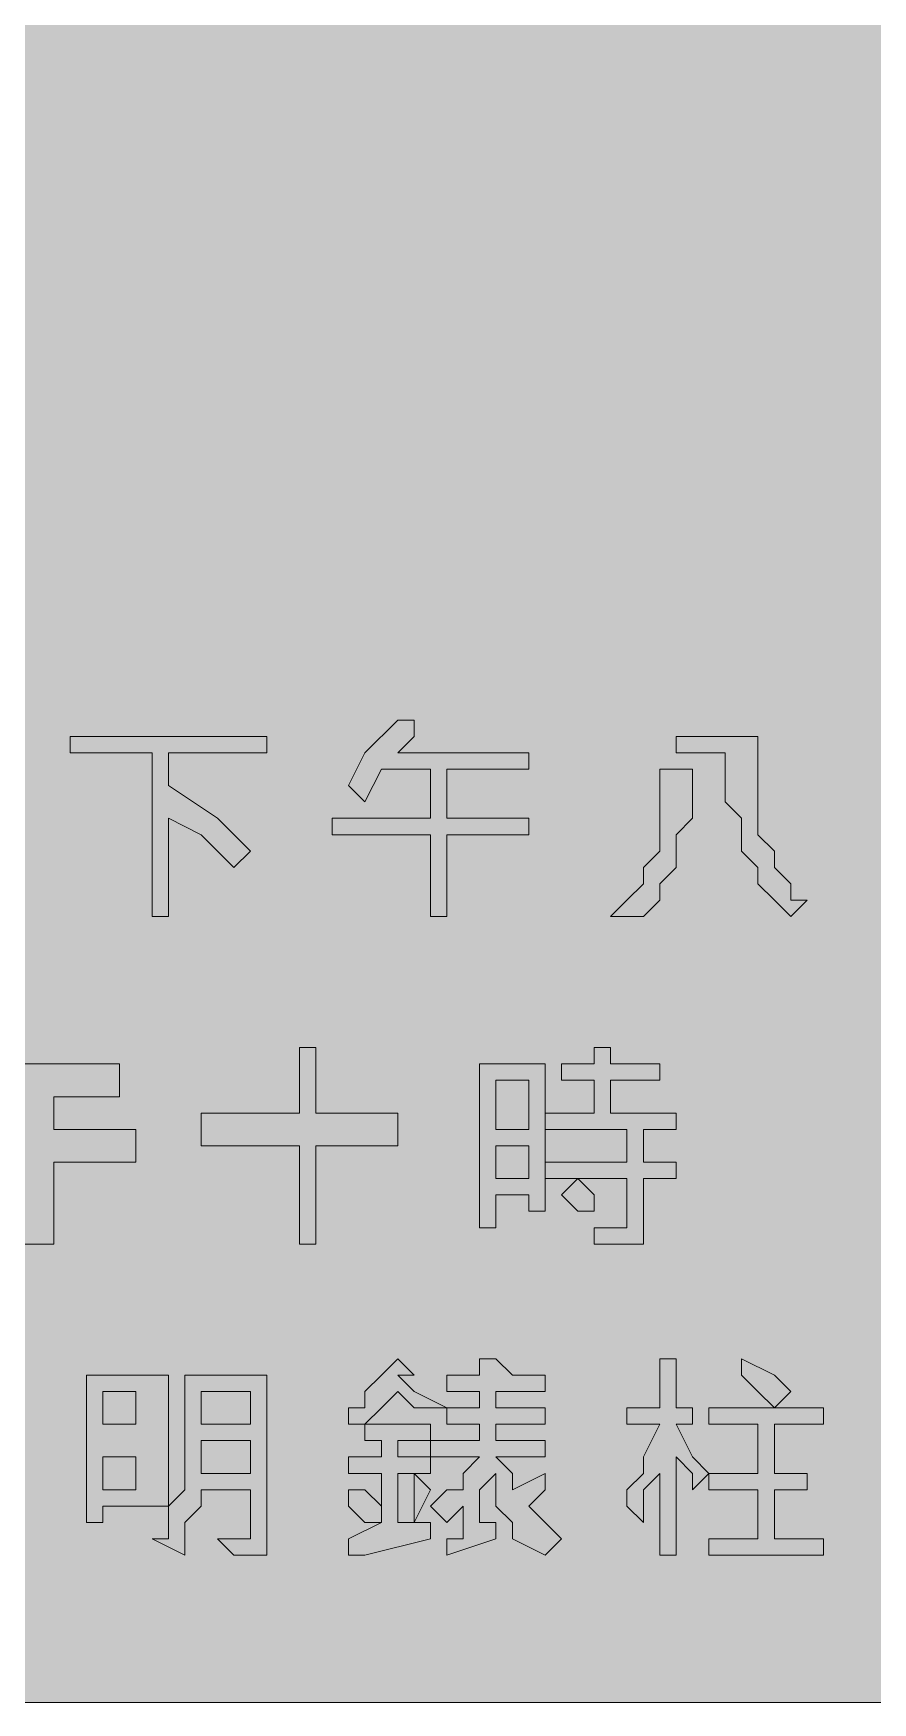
# Model space of a CAD drawing. Header units: metres. Extents: x 9 to 558, y 12 to 260.
# Drawn here: x 402.5 to 464, y 11.5 to 133.8 of the extents above; entities that cross this region are included whole.
import ezdxf

# ---------------------------------------------------------------- set-up
doc = ezdxf.new("R2010")
doc.units = ezdxf.units.M
doc.layers.add('FILL_BLUE_0000FF', color=7, linetype='Continuous', true_color=0x0000ff)
doc.layers.add('FILL_WHITE_FFFFFF', color=7, linetype='Continuous', true_color=0xffffff)

msp = doc.modelspace()

# ---------------------------------------------------------------- hatches: boundary and pattern name
at = {"layer": 'FILL_BLUE_0000FF', "true_color": 0x0000ff}
h = msp.add_hatch(color=7, dxfattribs=at)
h.dxf.hatch_style = 1
h.paths.add_polyline_path([(551.26, 259.87), (552.02, 259.71), (553.41, 259.17), (556.41, 257.52), (556.81, 257.02), (557.1, 256.43), (557.46, 255.12), (557.61, 252.72), (557.61, 18.72), (557.61, 16.32), (557.56, 15.92), (557.42, 15.61), (557.01, 15.12), (556.6, 14.63), (556.46, 14.32), (556.41, 13.92), (553.41, 12.27), (552.02, 11.73), (551.26, 11.57), (550.41, 11.52), (16.41, 11.52), (15.53, 11.54), (14.76, 11.67), (14.22, 12.03), (14.06, 12.32), (14.01, 12.72), (13.13, 12.74), (12.36, 12.87), (11.82, 13.23), (11.66, 13.52), (11.61, 13.92), (10.82, 14.42), (10.22, 15.01), (9.8, 15.65), (9.51, 16.32), (9.25, 17.63), (9.21, 18.72), (9.21, 252.72), (9.21, 255.12), (9.92, 256), (10.41, 256.77), (10.9, 257.31), (11.21, 257.47), (11.61, 257.52), (11.66, 257.92), (11.82, 258.23), (12.36, 258.72), (13.13, 259.21), (14.01, 259.92), (16.41, 259.92), (550.41, 259.92), (551.26, 259.87)])
at = {"layer": 'FILL_WHITE_FFFFFF', "true_color": 0xffffff}
h = msp.add_hatch(color=7, dxfattribs=at)
h.dxf.hatch_style = 1
h.paths.add_polyline_path([(426.81, 81.12), (429.21, 83.52), (430.41, 83.52), (430.41, 82.32), (429.21, 81.12), (438.81, 81.12), (438.81, 79.92), (432.81, 79.92), (432.81, 76.32), (438.81, 76.32), (438.81, 75.12), (432.81, 75.12), (432.81, 69.12), (431.61, 69.12), (431.61, 75.12), (424.41, 75.12), (424.41, 76.32), (431.61, 76.32), (431.61, 79.92), (428.01, 79.92), (426.81, 77.52), (425.61, 78.72), (426.81, 81.12)])
h = msp.add_hatch(color=7, dxfattribs=at)
h.dxf.hatch_style = 1
h.paths.add_polyline_path([(419.61, 82.32), (419.61, 81.12), (412.41, 81.12), (412.41, 78.72), (416.01, 76.32), (418.41, 73.92), (417.21, 72.72), (414.81, 75.12), (412.41, 76.32), (412.41, 69.12), (411.21, 69.12), (411.21, 81.12), (405.21, 81.12), (405.21, 82.32), (419.61, 82.32)])
h = msp.add_hatch(color=7, dxfattribs=at)
h.dxf.hatch_style = 1
h.paths.add_polyline_path([(455.61, 82.32), (455.61, 79.92), (455.61, 78.72), (455.61, 76.32), (455.61, 75.12), (456.81, 73.92), (456.81, 72.72), (458.01, 71.52), (458.01, 70.32), (459.21, 70.32), (458.01, 69.12), (456.81, 70.32), (455.61, 71.52), (455.61, 72.72), (454.41, 73.92), (454.41, 75.12), (454.41, 76.32), (453.21, 77.52), (453.21, 79.92), (453.21, 81.12), (449.61, 81.12), (449.61, 82.32), (455.61, 82.32)])
h = msp.add_hatch(color=7, dxfattribs=at)
h.dxf.hatch_style = 1
h.paths.add_polyline_path([(446.01, 70.32), (447.21, 71.52), (447.21, 72.72), (448.41, 73.92), (448.41, 75.12), (448.41, 76.32), (448.41, 78.72), (448.41, 79.92), (449.61, 79.92), (450.81, 79.92), (450.81, 77.52), (450.81, 76.32), (449.61, 75.12), (449.61, 72.72), (448.41, 71.52), (448.41, 70.32), (447.21, 69.12), (446.01, 69.12), (444.81, 69.12), (446.01, 70.32)])
h = msp.add_hatch(color=7, dxfattribs=at)
h.dxf.hatch_style = 1
h.paths.add_polyline_path([(396.81, 57.12), (399.21, 59.52), (400.41, 59.52), (399.21, 58.32), (408.81, 58.32), (408.81, 55.92), (404.01, 55.92), (404.01, 53.52), (410.01, 53.52), (410.01, 51.12), (404.01, 51.12), (404.01, 45.12), (401.61, 45.12), (401.61, 51.12), (395.61, 51.12), (395.61, 53.52), (396.81, 53.52), (395.61, 54.72), (396.81, 57.12)])
h.paths.add_polyline_path([(401.61, 53.52), (401.61, 55.92), (399.21, 55.92), (396.81, 53.52), (401.61, 53.52)], flags=16)
h = msp.add_hatch(color=7, dxfattribs=at)
h.dxf.hatch_style = 1
h.paths.add_polyline_path([(423.21, 54.72), (429.21, 54.72), (429.21, 52.32), (423.21, 52.32), (423.21, 45.12), (422.01, 45.12), (422.01, 52.32), (414.81, 52.32), (414.81, 54.72), (422.01, 54.72), (422.01, 59.52), (423.21, 59.52), (423.21, 54.72)])
h = msp.add_hatch(color=7, dxfattribs=at)
h.dxf.hatch_style = 1
h.paths.add_polyline_path([(448.41, 58.32), (448.41, 57.12), (444.81, 57.12), (444.81, 54.72), (449.61, 54.72), (449.61, 53.52), (447.21, 53.52), (447.21, 51.12), (449.61, 51.12), (449.61, 49.92), (447.21, 49.92), (447.21, 47.52), (447.21, 46.32), (447.21, 45.12), (446.01, 45.12), (444.81, 45.12), (443.61, 45.12), (443.61, 46.32), (444.81, 46.32), (446.01, 46.32), (446.01, 47.52), (446.01, 49.92), (440.01, 49.92), (440.01, 51.12), (446.01, 51.12), (446.01, 53.52), (440.01, 53.52), (440.01, 54.72), (443.61, 54.72), (443.61, 57.12), (441.21, 57.12), (441.21, 58.32), (443.61, 58.32), (443.61, 59.52), (444.81, 59.52), (444.81, 58.32), (448.41, 58.32)])
h = msp.add_hatch(color=7, dxfattribs=at)
h.dxf.hatch_style = 1
h.paths.add_polyline_path([(438.81, 47.52), (438.81, 48.72), (436.41, 48.72), (436.41, 46.32), (435.21, 46.32), (435.21, 47.52), (435.21, 58.32), (440.01, 58.32), (440.01, 47.52), (438.81, 47.52)])
h.paths.add_polyline_path([(436.41, 57.12), (436.41, 53.52), (438.81, 53.52), (438.81, 57.12), (436.41, 57.12)], flags=16)
h.paths.add_polyline_path([(438.81, 52.32), (436.41, 52.32), (436.41, 49.92), (438.81, 49.92), (438.81, 52.32)], flags=16)
h = msp.add_hatch(color=7, dxfattribs=at)
h.dxf.hatch_style = 1
h.paths.add_polyline_path([(443.61, 48.72), (443.61, 47.52), (442.41, 47.52), (441.21, 48.72), (442.41, 49.92), (443.61, 48.72)])
h = msp.add_hatch(color=7, dxfattribs=at)
h.dxf.hatch_style = 1
h.paths.add_polyline_path([(426.81, 33.12), (426.81, 34.32), (428.01, 35.52), (429.21, 36.72), (430.41, 35.52), (429.21, 35.52), (430.41, 34.32), (432.81, 33.12), (431.61, 33.12), (430.41, 33.12), (429.21, 34.32), (428.01, 33.12), (426.81, 31.92), (425.61, 31.92), (425.61, 33.12), (426.81, 33.12)])
h = msp.add_hatch(color=7, dxfattribs=at)
h.dxf.hatch_style = 1
h.paths.add_polyline_path([(440.01, 34.32), (436.41, 34.32), (436.41, 33.12), (440.01, 33.12), (440.01, 31.92), (436.41, 31.92), (436.41, 30.72), (440.01, 30.72), (440.01, 29.52), (436.41, 29.52), (437.61, 28.32), (437.61, 27.12), (440.01, 28.32), (440.01, 27.12), (438.81, 25.92), (440.01, 24.72), (441.21, 23.52), (440.01, 22.32), (437.61, 23.52), (437.61, 24.72), (436.41, 25.92), (436.41, 28.32), (435.21, 27.12), (435.21, 24.72), (436.41, 24.72), (436.41, 23.52), (432.81, 22.32), (432.81, 23.52), (434.01, 23.52), (434.01, 25.92), (432.81, 24.72), (431.61, 25.92), (432.81, 27.12), (434.01, 27.12), (434.01, 28.32), (435.21, 29.52), (431.61, 29.52), (431.61, 30.72), (435.21, 30.72), (435.21, 31.92), (432.81, 31.92), (432.81, 33.12), (435.21, 33.12), (435.21, 34.32), (432.81, 34.32), (432.81, 35.52), (435.21, 35.52), (435.21, 36.72), (436.41, 36.72), (437.61, 35.52), (440.01, 35.52), (440.01, 34.32)])
h = msp.add_hatch(color=7, dxfattribs=at)
h.dxf.hatch_style = 1
h.paths.add_polyline_path([(449.61, 36.72), (449.61, 35.52), (449.61, 33.12), (450.81, 33.12), (450.81, 31.92), (449.61, 31.92), (450.81, 29.52), (452.01, 28.32), (450.81, 27.12), (450.81, 28.32), (449.61, 29.52), (449.61, 22.32), (448.41, 22.32), (448.41, 28.32), (447.21, 27.12), (447.21, 24.72), (446.01, 25.92), (446.01, 27.12), (447.21, 28.32), (447.21, 29.52), (448.41, 31.92), (446.01, 31.92), (446.01, 33.12), (448.41, 33.12), (448.41, 36.72), (449.61, 36.72)])
h = msp.add_hatch(color=7, dxfattribs=at)
h.dxf.hatch_style = 1
h.paths.add_polyline_path([(456.81, 35.52), (458.01, 34.32), (456.81, 33.12), (455.61, 34.32), (454.41, 35.52), (454.41, 36.72), (456.81, 35.52)])
h = msp.add_hatch(color=7, dxfattribs=at)
h.dxf.hatch_style = 1
h.paths.add_polyline_path([(410.01, 25.92), (407.61, 25.92), (407.61, 24.72), (406.41, 24.72), (406.41, 35.52), (412.41, 35.52), (412.41, 25.92), (410.01, 25.92)])
h.paths.add_polyline_path([(407.61, 34.32), (407.61, 31.92), (410.01, 31.92), (410.01, 34.32), (407.61, 34.32)], flags=16)
h.paths.add_polyline_path([(410.01, 29.52), (407.61, 29.52), (407.61, 27.12), (410.01, 27.12), (410.01, 29.52)], flags=16)
h = msp.add_hatch(color=7, dxfattribs=at)
h.dxf.hatch_style = 1
h.paths.add_polyline_path([(419.61, 23.52), (419.61, 22.32), (418.41, 22.32), (417.21, 22.32), (416.01, 23.52), (418.41, 23.52), (418.41, 24.72), (418.41, 27.12), (414.81, 27.12), (414.81, 25.92), (413.61, 24.72), (413.61, 23.52), (413.61, 22.32), (411.21, 23.52), (412.41, 23.52), (412.41, 25.92), (413.61, 27.12), (413.61, 28.32), (413.61, 35.52), (419.61, 35.52), (419.61, 24.72), (419.61, 23.52)])
h.paths.add_polyline_path([(414.81, 34.32), (414.81, 31.92), (418.41, 31.92), (418.41, 34.32), (414.81, 34.32)], flags=16)
h.paths.add_polyline_path([(418.41, 30.72), (414.81, 30.72), (414.81, 28.32), (418.41, 28.32), (418.41, 30.72)], flags=16)
h = msp.add_hatch(color=7, dxfattribs=at)
h.dxf.hatch_style = 1
h.paths.add_polyline_path([(460.41, 33.12), (460.41, 31.92), (456.81, 31.92), (456.81, 28.32), (459.21, 28.32), (459.21, 27.12), (456.81, 27.12), (456.81, 23.52), (460.41, 23.52), (460.41, 22.32), (452.01, 22.32), (452.01, 23.52), (455.61, 23.52), (455.61, 27.12), (452.01, 27.12), (452.01, 28.32), (455.61, 28.32), (455.61, 31.92), (452.01, 31.92), (452.01, 33.12), (460.41, 33.12)])
h = msp.add_hatch(color=7, dxfattribs=at)
h.dxf.hatch_style = 1
h.paths.add_polyline_path([(429.21, 30.72), (429.21, 29.52), (431.61, 29.52), (431.61, 28.32), (429.21, 28.32), (429.21, 24.72), (431.61, 24.72), (431.61, 23.52), (426.81, 22.32), (425.61, 22.32), (425.61, 23.52), (428.01, 24.72), (428.01, 28.32), (425.61, 28.32), (425.61, 29.52), (428.01, 29.52), (428.01, 30.72), (426.81, 30.72), (426.81, 31.92), (431.61, 31.92), (431.61, 30.72), (429.21, 30.72)])
h = msp.add_hatch(color=7, dxfattribs=at)
h.dxf.hatch_style = 1
h.paths.add_polyline_path([(430.41, 28.32), (431.61, 27.12), (430.41, 24.72), (430.41, 28.32)])
h = msp.add_hatch(color=7, dxfattribs=at)
h.dxf.hatch_style = 1
h.paths.add_polyline_path([(428.01, 25.92), (428.01, 24.72), (426.81, 24.72), (425.61, 25.92), (425.61, 27.12), (426.81, 27.12), (428.01, 25.92)])

# ---------------------------------------------------------------- linework, layer by layer
at = {"layer": 'FILL_BLUE_0000FF', "lineweight": 0, "true_color": 0x0000ff}
msp.add_lwpolyline([(16.41, 259.92), (550.41, 259.92), (551.26, 259.87), (552.02, 259.71), (553.41, 259.17), (556.41, 257.52), (556.81, 257.02), (557.1, 256.43), (557.46, 255.12), (557.61, 252.72), (557.61, 18.72), (557.61, 16.32), (557.56, 15.92), (557.42, 15.61), (557.01, 15.12), (556.6, 14.63), (556.46, 14.32), (556.41, 13.92), (553.41, 12.27), (552.02, 11.73), (551.26, 11.57), (550.41, 11.52), (16.41, 11.52)], dxfattribs=at)
at = {"layer": 'FILL_WHITE_FFFFFF', "lineweight": 0, "true_color": 0xffffff}
for points in [[(426.81, 81.12), (429.21, 83.52), (430.41, 83.52), (430.41, 82.32), (429.21, 81.12), (438.81, 81.12), (438.81, 79.92), (432.81, 79.92), (432.81, 76.32), (438.81, 76.32), (438.81, 75.12), (432.81, 75.12), (432.81, 69.12), (431.61, 69.12), (431.61, 75.12), (424.41, 75.12), (424.41, 76.32), (431.61, 76.32), (431.61, 79.92), (428.01, 79.92), (426.81, 77.52), (425.61, 78.72)], [(419.61, 82.32), (419.61, 81.12), (412.41, 81.12), (412.41, 78.72), (416.01, 76.32), (418.41, 73.92), (417.21, 72.72), (414.81, 75.12), (412.41, 76.32), (412.41, 69.12), (411.21, 69.12), (411.21, 81.12), (405.21, 81.12), (405.21, 82.32)], [(455.61, 82.32), (455.61, 79.92), (455.61, 78.72), (455.61, 76.32), (455.61, 75.12), (456.81, 73.92), (456.81, 72.72), (458.01, 71.52), (458.01, 70.32), (459.21, 70.32), (458.01, 69.12), (456.81, 70.32), (455.61, 71.52), (455.61, 72.72), (454.41, 73.92), (454.41, 75.12), (454.41, 76.32), (453.21, 77.52), (453.21, 79.92), (453.21, 81.12), (449.61, 81.12), (449.61, 82.32)], [(446.01, 70.32), (447.21, 71.52), (447.21, 72.72), (448.41, 73.92), (448.41, 75.12), (448.41, 76.32), (448.41, 78.72), (448.41, 79.92), (449.61, 79.92), (450.81, 79.92), (450.81, 77.52), (450.81, 76.32), (449.61, 75.12), (449.61, 72.72), (448.41, 71.52), (448.41, 70.32), (447.21, 69.12), (446.01, 69.12), (444.81, 69.12)], [(396.81, 57.12), (399.21, 59.52), (400.41, 59.52), (399.21, 58.32), (408.81, 58.32), (408.81, 55.92), (404.01, 55.92), (404.01, 53.52), (410.01, 53.52), (410.01, 51.12), (404.01, 51.12), (404.01, 45.12), (401.61, 45.12), (401.61, 51.12), (395.61, 51.12), (395.61, 53.52), (396.81, 53.52), (395.61, 54.72)], [(423.21, 54.72), (429.21, 54.72), (429.21, 52.32), (423.21, 52.32), (423.21, 45.12), (422.01, 45.12), (422.01, 52.32), (414.81, 52.32), (414.81, 54.72), (422.01, 54.72), (422.01, 59.52), (423.21, 59.52)], [(448.41, 58.32), (448.41, 57.12), (444.81, 57.12), (444.81, 54.72), (449.61, 54.72), (449.61, 53.52), (447.21, 53.52), (447.21, 51.12), (449.61, 51.12), (449.61, 49.92), (447.21, 49.92), (447.21, 47.52), (447.21, 46.32), (447.21, 45.12), (446.01, 45.12), (444.81, 45.12), (443.61, 45.12), (443.61, 46.32), (444.81, 46.32), (446.01, 46.32), (446.01, 47.52), (446.01, 49.92), (440.01, 49.92), (440.01, 51.12), (446.01, 51.12), (446.01, 53.52), (440.01, 53.52), (440.01, 54.72), (443.61, 54.72), (443.61, 57.12), (441.21, 57.12), (441.21, 58.32), (443.61, 58.32), (443.61, 59.52), (444.81, 59.52), (444.81, 58.32)], [(438.81, 47.52), (438.81, 48.72), (436.41, 48.72), (436.41, 46.32), (435.21, 46.32), (435.21, 47.52), (435.21, 58.32), (440.01, 58.32), (440.01, 47.52)], [(436.41, 57.12), (436.41, 53.52), (438.81, 53.52), (438.81, 57.12)], [(438.81, 52.32), (436.41, 52.32), (436.41, 49.92), (438.81, 49.92)], [(443.61, 48.72), (443.61, 47.52), (442.41, 47.52), (441.21, 48.72), (442.41, 49.92)], [(426.81, 33.12), (426.81, 34.32), (428.01, 35.52), (429.21, 36.72), (430.41, 35.52), (429.21, 35.52), (430.41, 34.32), (432.81, 33.12), (431.61, 33.12), (430.41, 33.12), (429.21, 34.32), (428.01, 33.12), (426.81, 31.92), (425.61, 31.92), (425.61, 33.12)], [(440.01, 34.32), (436.41, 34.32), (436.41, 33.12), (440.01, 33.12), (440.01, 31.92), (436.41, 31.92), (436.41, 30.72), (440.01, 30.72), (440.01, 29.52), (436.41, 29.52), (437.61, 28.32), (437.61, 27.12), (440.01, 28.32), (440.01, 27.12), (438.81, 25.92), (440.01, 24.72), (441.21, 23.52), (440.01, 22.32), (437.61, 23.52), (437.61, 24.72), (436.41, 25.92), (436.41, 28.32), (435.21, 27.12), (435.21, 24.72), (436.41, 24.72), (436.41, 23.52), (432.81, 22.32), (432.81, 23.52), (434.01, 23.52), (434.01, 25.92), (432.81, 24.72), (431.61, 25.92), (432.81, 27.12), (434.01, 27.12), (434.01, 28.32), (435.21, 29.52), (431.61, 29.52), (431.61, 30.72), (435.21, 30.72), (435.21, 31.92), (432.81, 31.92), (432.81, 33.12), (435.21, 33.12), (435.21, 34.32), (432.81, 34.32), (432.81, 35.52), (435.21, 35.52), (435.21, 36.72), (436.41, 36.72), (437.61, 35.52), (440.01, 35.52)], [(449.61, 36.72), (449.61, 35.52), (449.61, 33.12), (450.81, 33.12), (450.81, 31.92), (449.61, 31.92), (450.81, 29.52), (452.01, 28.32), (450.81, 27.12), (450.81, 28.32), (449.61, 29.52), (449.61, 22.32), (448.41, 22.32), (448.41, 28.32), (447.21, 27.12), (447.21, 24.72), (446.01, 25.92), (446.01, 27.12), (447.21, 28.32), (447.21, 29.52), (448.41, 31.92), (446.01, 31.92), (446.01, 33.12), (448.41, 33.12), (448.41, 36.72)], [(456.81, 35.52), (458.01, 34.32), (456.81, 33.12), (455.61, 34.32), (454.41, 35.52), (454.41, 36.72)], [(410.01, 25.92), (407.61, 25.92), (407.61, 24.72), (406.41, 24.72), (406.41, 35.52), (412.41, 35.52), (412.41, 25.92)], [(419.61, 23.52), (419.61, 22.32), (418.41, 22.32), (417.21, 22.32), (416.01, 23.52), (418.41, 23.52), (418.41, 24.72), (418.41, 27.12), (414.81, 27.12), (414.81, 25.92), (413.61, 24.72), (413.61, 23.52), (413.61, 22.32), (411.21, 23.52), (412.41, 23.52), (412.41, 25.92), (413.61, 27.12), (413.61, 28.32), (413.61, 35.52), (419.61, 35.52), (419.61, 24.72)], [(407.61, 34.32), (407.61, 31.92), (410.01, 31.92), (410.01, 34.32)], [(414.81, 34.32), (414.81, 31.92), (418.41, 31.92), (418.41, 34.32)], [(460.41, 33.12), (460.41, 31.92), (456.81, 31.92), (456.81, 28.32), (459.21, 28.32), (459.21, 27.12), (456.81, 27.12), (456.81, 23.52), (460.41, 23.52), (460.41, 22.32), (452.01, 22.32), (452.01, 23.52), (455.61, 23.52), (455.61, 27.12), (452.01, 27.12), (452.01, 28.32), (455.61, 28.32), (455.61, 31.92), (452.01, 31.92), (452.01, 33.12)], [(429.21, 30.72), (429.21, 29.52), (431.61, 29.52), (431.61, 28.32), (429.21, 28.32), (429.21, 24.72), (431.61, 24.72), (431.61, 23.52), (426.81, 22.32), (425.61, 22.32), (425.61, 23.52), (428.01, 24.72), (428.01, 28.32), (425.61, 28.32), (425.61, 29.52), (428.01, 29.52), (428.01, 30.72), (426.81, 30.72), (426.81, 31.92), (431.61, 31.92), (431.61, 30.72)], [(418.41, 30.72), (414.81, 30.72), (414.81, 28.32), (418.41, 28.32)], [(410.01, 29.52), (407.61, 29.52), (407.61, 27.12), (410.01, 27.12)], [(430.41, 28.32), (431.61, 27.12), (430.41, 24.72)], [(428.01, 25.92), (428.01, 24.72), (426.81, 24.72), (425.61, 25.92), (425.61, 27.12), (426.81, 27.12)]]:
    msp.add_lwpolyline(points, close=True, dxfattribs=at)

doc.saveas('drawing.dxf')
